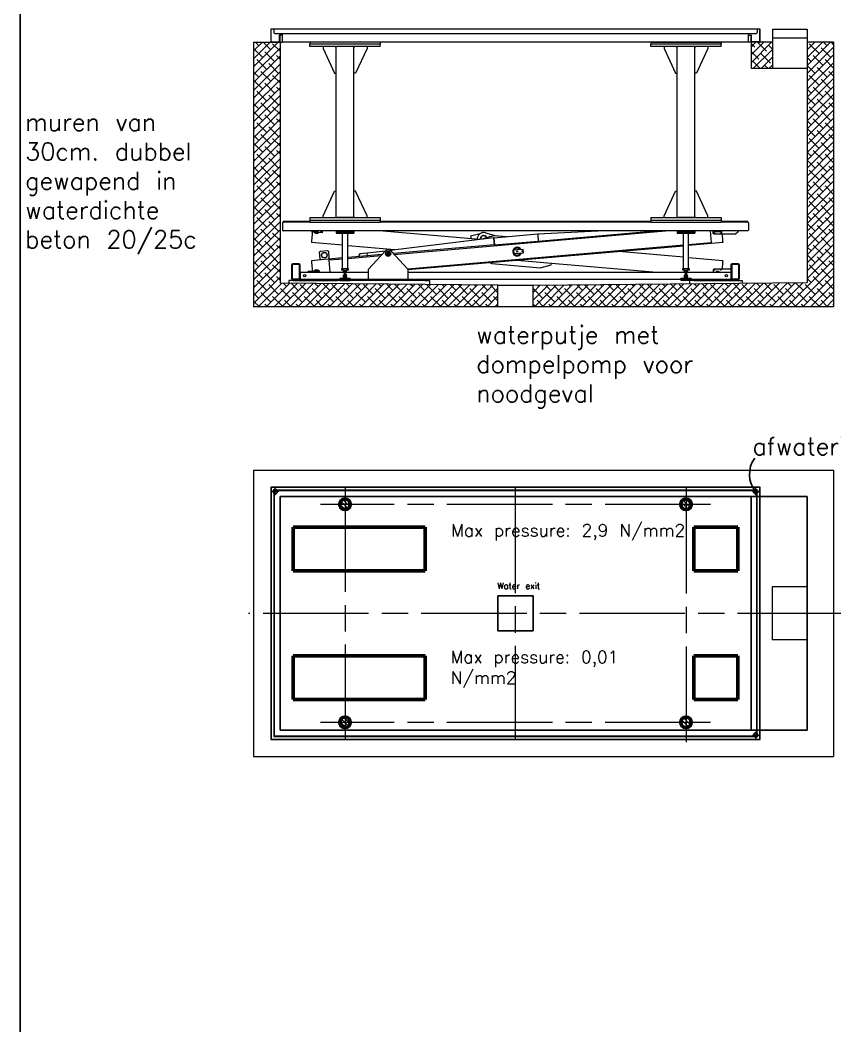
# Model space of a CAD drawing. Header units: millimetres. Extents: x 361 to 21231, y 184 to 1849.
# Drawn here: x 2467.59 to 2476.86, y 482.05 to 493.5 of the extents above; entities that cross this region are included whole.
import ezdxf

# ---------------------------------------------------------------- set-up
doc = ezdxf.new("R2010")
doc.units = ezdxf.units.MM
doc.header["$LTSCALE"] = 0.2
doc.linetypes.add('AM_ISO08W050x2', pattern=[9, 6, -0.75, 1.5, -0.75])
doc.linetypes.add('HIDDEN', pattern=[9.525, 6.35, -3.175])
for name, color, linetype in [('ADNOTACJE', 96, 'Continuous'), ('ontwerp', 7, 'Continuous'), ('Ukryte', 7, 'HIDDEN')]:
    doc.layers.add(name, color=color, linetype=linetype)
for name, color, linetype, lineweight in [('huis', 7, 'Continuous', 40), ('Nacisk 1', 5, 'Continuous', 50), ('Nacisk 2', 84, 'Continuous', 50), ('osie', 50, 'AM_ISO08W050x2', 9), ('Widoczne', 7, 'Continuous', 9)]:
    doc.layers.add(name, color=color, linetype=linetype, lineweight=lineweight)
doc.styles.get("Standard").update_dxf_attribs({"font": 'txt.shx', "height": 0.2})

msp = doc.modelspace()

# ---------------------------------------------------------------- hatches: boundary and pattern name
at = {"layer": 'Nacisk 2', "lineweight": 15}
h = msp.add_hatch(dxfattribs=at)
h.set_pattern_fill('ANSI31', color=256, scale=0.01, angle=270, style=0)
h.set_pattern_definition([(315, (2461.67651, 506.969755), (0.02245064, 0.02245064), [])])
h.paths.add_polyline_path([(2475.23, 485.506, 1), (2475.11, 485.506, 1)])
h.paths.add_polyline_path([(2475.11, 487.986, 1), (2475.23, 487.986, 1)])
h.paths.add_polyline_path([(2471.35, 487.986, 1), (2471.23, 487.986, 1)])
h.paths.add_polyline_path([(2471.35, 485.506, 1), (2471.23, 485.506, 1)])
at = {"layer": 'Widoczne'}
h = msp.add_hatch(dxfattribs=at)
h.set_pattern_fill('ANSI38', color=256, scale=0.02)
h.set_pattern_definition([(45, (2421.007355, 458.27002), (-0.04490128, 0.04490128), []), (135, (2421.007355, 458.27002), (-0.13470384, 0.04490128), [0.15875, -0.09525])])
h.paths.add_polyline_path([(2470.55, 493.243), (2470.54, 493.243), (2470.521, 493.243), (2470.442, 493.243), (2470.25, 493.243), (2470.25, 490.233), (2473.03, 490.233), (2473.03, 490.478), (2470.55, 490.503), (2470.55, 490.533)])
h.paths.add_polyline_path([(2476.85, 493.243), (2476.55, 493.243), (2476.55, 490.509), (2473.43, 490.478), (2473.43, 490.233), (2476.85, 490.233)])
at = {"layer": 'Widoczne', "ltscale": 5}
h = msp.add_hatch(dxfattribs=at)
h.set_pattern_fill('ANSI38', color=256, scale=0.02, angle=180, style=0)
h.set_pattern_definition([(225, (2417.64793, 460.969254), (0.04490128, -0.04490128), []), (315, (2417.64793, 460.969254), (0.13470384, -0.04490128), [0.15875, -0.09525])])
h.paths.add_polyline_path([(2476.153, 492.943), (2476.153, 493.243), (2475.92, 493.243, 0.000619), (2475.92, 493.243), (2475.91, 493.243), (2475.91, 492.943)])

# ---------------------------------------------------------------- linework, layer by layer
at = {"layer": 'huis', "lineweight": 25, "ltscale": 0.2}
msp.add_lwpolyline([(2557.718, 558.188), (2467.592, 558.188), (2467.592, 408.613), (2557.718, 408.613)], close=True, dxfattribs=at)
at = {"layer": 'Nacisk 1'}
for p, q in [((2470.7, 487.228), (2470.7, 487.728)), ((2470.7, 487.728), (2471.2, 487.728)), ((2471.2, 487.728), (2472.2, 487.728)), ((2472.2, 487.728), (2472.2, 487.608)), ((2475.26, 487.478), (2475.26, 487.728)), ((2475.26, 487.728), (2475.76, 487.728)), ((2475.76, 487.728), (2475.76, 487.228)), ((2472.2, 487.228), (2472.2, 487.608)), ((2475.26, 487.228), (2475.26, 487.478)), ((2470.95, 487.228), (2470.7, 487.228)), ((2470.95, 487.228), (2472.2, 487.228)), ((2475.51, 487.228), (2475.26, 487.228)), ((2475.76, 487.228), (2475.51, 487.228)), ((2470.7, 486.264), (2470.95, 486.264)), ((2470.7, 485.764), (2470.7, 486.264)), ((2470.95, 486.264), (2472.2, 486.264)), ((2472.2, 486.264), (2472.2, 485.884)), ((2475.51, 486.264), (2475.26, 486.264)), ((2475.26, 486.264), (2475.26, 486.014)), ((2475.51, 486.264), (2475.76, 486.264)), ((2475.76, 486.264), (2475.76, 485.764)), ((2475.26, 485.764), (2475.26, 486.014)), ((2472.2, 485.884), (2472.2, 485.764)), ((2471.2, 485.764), (2470.7, 485.764)), ((2471.2, 485.764), (2472.2, 485.764)), ((2475.76, 485.764), (2475.26, 485.764))]:
    msp.add_line(p, q, dxfattribs=at)
at = {"layer": 'Nacisk 2'}
for centre in [(2471.29, 487.986), (2475.17, 487.986), (2471.29, 485.506), (2475.17, 485.506)]:
    msp.add_circle(centre, 0.06, dxfattribs=at)
at = {"layer": 'ontwerp', "ltscale": 0.2}
msp.add_arc((2476.196, 488.329), 0.304, 143.1805, 220.7235, dxfattribs=at)
at = {"layer": 'osie', "ltscale": 5}
for p, q in [((2470.495, 488.09), (2470.495, 488.171)), ((2475.965, 488.09), (2475.965, 488.171)), ((2470.536, 488.131), (2470.455, 488.131)), ((2475.925, 488.131), (2476.006, 488.131)), ((2475.965, 485.401), (2475.965, 485.32)), ((2475.925, 485.361), (2476.006, 485.361))]:
    msp.add_line(p, q, dxfattribs=at)
at = {"layer": 'osie'}
for p, q in [((2471.29, 488.19), (2471.29, 485.302)), ((2473.226, 488.176), (2473.226, 485.316)), ((2475.17, 488.17), (2475.17, 485.282)), ((2471.569, 487.986), (2471.012, 487.986)), ((2475.449, 487.986), (2471.35, 487.986)), ((2476.957, 486.746), (2470.191, 486.746)), ((2471.569, 485.506), (2471.012, 485.506)), ((2475.449, 485.506), (2471.35, 485.506))]:
    msp.add_line(p, q, dxfattribs=at)
at = {"layer": 'Ukryte', "ltscale": 10}
for p, q in [((2475.91, 488.076), (2470.55, 488.076)), ((2470.55, 488.076), (2470.55, 485.416)), ((2475.91, 488.076), (2475.91, 485.416)), ((2475.91, 488.076), (2476.55, 488.076)), ((2476.55, 488.076), (2476.55, 485.416)), ((2473.03, 486.946), (2473.03, 486.546)), ((2473.03, 486.946), (2473.43, 486.946)), ((2473.43, 486.946), (2473.43, 486.546)), ((2473.03, 486.546), (2473.43, 486.546)), ((2475.91, 485.416), (2470.55, 485.416)), ((2475.91, 485.416), (2476.55, 485.416))]:
    msp.add_line(p, q, dxfattribs=at)
at = {"layer": 'Ukryte'}
for centre, radius, start, end in [((2470.495, 488.131), 0.025, 233.1301, 36.8698), ((2470.495, 488.131), 0.0225, 228.1897, 41.8102), ((2475.965, 488.131), 0.025, 143.1302, 306.8699), ((2475.965, 488.131), 0.0225, 138.1898, 311.8103), ((2475.965, 485.361), 0.025, 53.1301, 216.8698), ((2475.965, 485.361), 0.0225, 48.1897, 221.8102)]:
    msp.add_arc(centre, radius, start, end, dxfattribs=at)
at = {"layer": 'Widoczne', "ltscale": 10}
for p, q in [((2476.015, 493.393), (2470.445, 493.393)), ((2475.88, 493.243), (2475.88, 493.343)), ((2476.153, 493.293), (2476.55, 493.293)), ((2470.25, 493.243), (2470.452, 493.243)), ((2470.47, 493.248), (2470.521, 493.248)), ((2470.54, 493.243), (2470.55, 493.243)), ((2470.55, 493.243), (2470.58, 493.243)), ((2475.91, 493.243), (2475.88, 493.243)), ((2475.92, 493.243), (2475.91, 493.243)), ((2475.991, 493.248), (2475.94, 493.248)), ((2471.233, 490.533), (2471.348, 490.533)), ((2473.03, 490.233), (2473.03, 490.478)), ((2473.43, 490.233), (2473.43, 490.478)), ((2476.85, 490.233), (2470.25, 490.233))]:
    msp.add_line(p, q, dxfattribs=at)
at = {"layer": 'Widoczne'}
for p, q in [((2470.445, 493.393), (2470.445, 493.253)), ((2470.45, 493.253), (2470.45, 493.393)), ((2470.45, 493.253), (2470.45, 493.393)), ((2470.48, 493.393), (2470.48, 493.353)), ((2470.48, 493.393), (2470.48, 493.353)), ((2470.49, 493.343), (2475.97, 493.343)), ((2470.545, 493.253), (2470.545, 493.323)), ((2470.58, 493.323), (2470.545, 493.323)), ((2470.55, 493.253), (2470.55, 493.323)), ((2470.55, 493.253), (2470.55, 493.323)), ((2470.58, 493.243), (2470.58, 493.343)), ((2470.58, 493.243), (2470.58, 493.343)), ((2470.58, 493.243), (2470.58, 493.343)), ((2475.88, 493.243), (2475.88, 493.343)), ((2475.88, 493.243), (2475.88, 493.343)), ((2475.88, 493.243), (2475.88, 493.343)), ((2475.88, 493.243), (2475.88, 493.343)), ((2475.88, 493.323), (2475.915, 493.323)), ((2475.91, 493.323), (2475.91, 492.943)), ((2475.91, 493.253), (2475.91, 493.323)), ((2475.91, 493.253), (2475.91, 493.323)), ((2475.915, 493.253), (2475.915, 493.323)), ((2475.98, 493.393), (2475.98, 493.353)), ((2475.98, 493.393), (2475.98, 493.353)), ((2476.01, 493.253), (2476.01, 493.393)), ((2476.01, 493.253), (2476.01, 493.393)), ((2476.153, 493.393), (2476.153, 492.943)), ((2476.153, 493.393), (2476.55, 493.393)), ((2476.55, 493.393), (2476.55, 490.509)), ((2470.25, 493.243), (2470.25, 490.233)), ((2470.442, 493.243), (2470.58, 493.243)), ((2470.452, 493.243), (2470.47, 493.243)), ((2470.455, 493.248), (2470.47, 493.248)), ((2470.521, 493.248), (2470.54, 493.248)), ((2470.521, 493.243), (2470.58, 493.243)), ((2470.521, 493.243), (2470.54, 493.243)), ((2470.55, 493.253), (2470.55, 490.533)), ((2470.58, 493.253), (2470.58, 493.251)), ((2475.88, 493.243), (2470.58, 493.243)), ((2470.89, 493.243), (2470.89, 493.223)), ((2470.89, 493.193), (2470.89, 493.223)), ((2471.69, 493.223), (2470.89, 493.223)), ((2471.69, 493.193), (2470.89, 493.193)), ((2471.04, 493.193), (2471.04, 493.173)), ((2471.04, 493.173), (2471.17, 492.893)), ((2471.19, 493.183), (2471.18, 493.193)), ((2471.19, 491.248), (2471.19, 493.193)), ((2471.378, 493.193), (2471.202, 493.193)), ((2471.39, 493.183), (2471.4, 493.193)), ((2471.39, 491.248), (2471.39, 493.193)), ((2471.54, 493.173), (2471.41, 492.893)), ((2471.54, 493.193), (2471.54, 493.173)), ((2471.69, 493.243), (2471.69, 493.223)), ((2471.69, 493.193), (2471.69, 493.223)), ((2474.77, 493.243), (2474.77, 493.223)), ((2474.77, 493.243), (2475.57, 493.243)), ((2474.77, 493.193), (2474.77, 493.223)), ((2475.57, 493.223), (2474.77, 493.223)), ((2475.57, 493.193), (2474.77, 493.193)), ((2474.92, 493.193), (2474.92, 493.173)), ((2474.92, 493.173), (2475.05, 492.893)), ((2475.07, 493.183), (2475.06, 493.193)), ((2475.07, 491.248), (2475.07, 493.193)), ((2475.258, 493.193), (2475.082, 493.193)), ((2475.27, 493.183), (2475.28, 493.193)), ((2475.27, 491.248), (2475.27, 493.193)), ((2475.42, 493.173), (2475.29, 492.893)), ((2475.42, 493.193), (2475.42, 493.173)), ((2475.57, 493.243), (2475.57, 493.223)), ((2475.57, 493.193), (2475.57, 493.223)), ((2475.88, 493.253), (2475.88, 493.251)), ((2475.94, 493.243), (2475.88, 493.243)), ((2476.153, 493.243), (2475.88, 493.243)), ((2475.94, 493.248), (2475.92, 493.248)), ((2475.94, 493.243), (2475.92, 493.243)), ((2476.005, 493.248), (2475.991, 493.248)), ((2476.008, 493.243), (2475.991, 493.243)), ((2476.85, 493.243), (2476.55, 493.243)), ((2476.85, 493.243), (2476.85, 490.233)), ((2476.55, 492.943), (2475.91, 492.943)), ((2476.55, 492.943), (2476.55, 490.533)), ((2471.17, 492.893), (2471.19, 492.893)), ((2471.41, 492.893), (2471.39, 492.893)), ((2475.05, 492.893), (2475.07, 492.893)), ((2475.29, 492.893), (2475.27, 492.893)), ((2471.04, 491.268), (2471.17, 491.548)), ((2471.17, 491.548), (2471.19, 491.548)), ((2471.41, 491.548), (2471.39, 491.548)), ((2471.54, 491.268), (2471.41, 491.548)), ((2474.92, 491.268), (2475.05, 491.548)), ((2475.05, 491.548), (2475.07, 491.548)), ((2475.29, 491.548), (2475.27, 491.548)), ((2475.42, 491.268), (2475.29, 491.548)), ((2470.89, 491.248), (2470.89, 491.218)), ((2470.89, 491.248), (2471.69, 491.248)), ((2471.04, 491.248), (2471.04, 491.268)), ((2471.19, 491.258), (2471.18, 491.248)), ((2471.378, 491.248), (2471.202, 491.248)), ((2471.39, 491.258), (2471.4, 491.248)), ((2471.54, 491.248), (2471.54, 491.268)), ((2471.69, 491.248), (2471.69, 491.218)), ((2474.77, 491.248), (2475.57, 491.248)), ((2474.77, 491.248), (2474.77, 491.218)), ((2474.92, 491.248), (2474.92, 491.268)), ((2475.07, 491.258), (2475.06, 491.248)), ((2475.258, 491.248), (2475.082, 491.248)), ((2475.27, 491.258), (2475.28, 491.248)), ((2475.42, 491.248), (2475.42, 491.268)), ((2475.57, 491.248), (2475.57, 491.218)), ((2470.58, 491.19), (2470.58, 491.106)), ((2470.586, 491.198), (2470.584, 491.198)), ((2470.585, 491.203), (2470.585, 491.198)), ((2470.59, 491.203), (2470.585, 491.203)), ((2470.586, 491.198), (2470.59, 491.198)), ((2470.88, 491.203), (2470.59, 491.203)), ((2470.88, 491.198), (2470.59, 491.198)), ((2470.88, 491.203), (2470.88, 491.198)), ((2470.885, 491.203), (2470.88, 491.203)), ((2470.89, 491.198), (2470.88, 491.198)), ((2470.89, 491.203), (2470.885, 491.203)), ((2470.89, 491.218), (2471.69, 491.218)), ((2470.89, 491.218), (2470.89, 491.198)), ((2470.89, 491.198), (2471.69, 491.198)), ((2471.69, 491.218), (2471.69, 491.198)), ((2471.695, 491.203), (2471.69, 491.203)), ((2471.7, 491.198), (2471.69, 491.198)), ((2471.7, 491.203), (2471.695, 491.203)), ((2471.7, 491.203), (2471.7, 491.198)), ((2473.33, 491.203), (2471.7, 491.203)), ((2473.33, 491.198), (2471.7, 491.198)), ((2473.33, 491.198), (2473.33, 491.203)), ((2473.331, 491.198), (2473.33, 491.198)), ((2473.331, 491.198), (2473.331, 491.203)), ((2474.76, 491.203), (2473.331, 491.203)), ((2474.76, 491.198), (2473.331, 491.198)), ((2474.76, 491.203), (2474.76, 491.198)), ((2474.765, 491.203), (2474.76, 491.203)), ((2474.77, 491.198), (2474.76, 491.198)), ((2474.77, 491.203), (2474.765, 491.203)), ((2474.77, 491.218), (2475.57, 491.218)), ((2474.77, 491.218), (2474.77, 491.198)), ((2474.77, 491.198), (2475.57, 491.198)), ((2475.57, 491.218), (2475.57, 491.198)), ((2475.575, 491.203), (2475.57, 491.203)), ((2475.58, 491.198), (2475.57, 491.198)), ((2475.58, 491.203), (2475.575, 491.203)), ((2475.58, 491.203), (2475.58, 491.198)), ((2475.87, 491.203), (2475.58, 491.203)), ((2475.87, 491.198), (2475.58, 491.198)), ((2475.875, 491.203), (2475.87, 491.203)), ((2475.87, 491.198), (2475.875, 491.198)), ((2475.875, 491.198), (2475.875, 491.203)), ((2475.876, 491.198), (2475.875, 491.198)), ((2475.88, 491.19), (2475.88, 491.106)), ((2475.876, 491.098), (2470.584, 491.098)), ((2470.92, 491.098), (2470.91, 490.979)), ((2470.984, 491.078), (2470.985, 491.093)), ((2471.028, 491.074), (2470.984, 491.078)), ((2471.031, 491.098), (2471.028, 491.074)), ((2471.19, 491.098), (2471.19, 491.086)), ((2471.19, 491.086), (2471.19, 491.07)), ((2471.19, 491.086), (2471.39, 491.086)), ((2471.19, 491.07), (2471.39, 491.07)), ((2471.26, 490.67), (2471.26, 491.07)), ((2471.32, 490.67), (2471.32, 491.07)), ((2471.39, 491.098), (2471.39, 491.086)), ((2471.39, 491.086), (2471.39, 491.07)), ((2472.819, 490.999), (2471.677, 491.098)), ((2472.981, 491.018), (2471.804, 490.875)), ((2471.849, 490.83), (2474.935, 491.098)), ((2472.825, 491.065), (2472.716, 491.036)), ((2472.716, 491.036), (2472.724, 491.007)), ((2472.724, 491.007), (2472.723, 491.007)), ((2472.859, 491.004), (2472.86, 491.01)), ((2472.86, 491.01), (2472.987, 491.044)), ((2472.89, 491.076), (2473.009, 491.042)), ((2472.991, 490.939), (2472.982, 491.01)), ((2472.984, 491.019), (2473.482, 491.062)), ((2472.984, 491.011), (2472.991, 490.939)), ((2472.987, 491.044), (2473.133, 491.032)), ((2473.483, 491.054), (2473.489, 490.982)), ((2473.485, 491.062), (2474.168, 491.098)), ((2473.485, 491.054), (2473.489, 490.982)), ((2473.487, 491.001), (2473.488, 491.001)), ((2473.489, 490.982), (2474.82, 491.098)), ((2475.07, 491.098), (2475.07, 491.086)), ((2475.07, 491.086), (2475.07, 491.07)), ((2475.07, 491.086), (2475.27, 491.086)), ((2475.07, 491.07), (2475.27, 491.07)), ((2475.14, 490.67), (2475.14, 491.07)), ((2475.2, 490.67), (2475.2, 491.07)), ((2475.27, 491.098), (2475.27, 491.086)), ((2475.27, 491.086), (2475.27, 491.07)), ((2475.446, 491.098), (2475.458, 490.962)), ((2475.48, 491.069), (2475.48, 491.098)), ((2475.485, 491.064), (2475.48, 491.069)), ((2475.485, 491.064), (2475.485, 491.089)), ((2475.485, 491.089), (2475.575, 491.089)), ((2475.485, 491.064), (2475.49, 491.059)), ((2475.57, 491.059), (2475.49, 491.059)), ((2475.505, 491.098), (2475.505, 491.089)), ((2475.515, 491.089), (2475.514, 491.09)), ((2475.517, 491.09), (2475.543, 491.09)), ((2475.547, 491.09), (2475.543, 491.09)), ((2475.547, 491.09), (2475.545, 491.089)), ((2475.555, 491.089), (2475.555, 491.098)), ((2475.57, 491.059), (2475.575, 491.064)), ((2475.735, 491.059), (2475.57, 491.059)), ((2475.575, 491.089), (2475.575, 491.064)), ((2475.58, 491.059), (2475.587, 490.979)), ((2475.76, 491.084), (2475.735, 491.059)), ((2475.76, 491.098), (2475.76, 491.084)), ((2471.26, 490.933), (2470.908, 490.964)), ((2471.855, 490.882), (2471.32, 490.928)), ((2472.991, 490.939), (2471.84, 490.839)), ((2475.14, 490.935), (2472.005, 490.663)), ((2475.14, 490.925), (2472.005, 490.653)), ((2472.987, 490.984), (2472.985, 490.984)), ((2472.991, 490.939), (2473.489, 490.982)), ((2473.316, 490.887), (2473.207, 490.877)), ((2473.28, 490.884), (2473.214, 490.879)), ((2473.281, 490.884), (2473.28, 490.884)), ((2473.281, 490.884), (2473.281, 490.884)), ((2473.32, 490.847), (2473.316, 490.887)), ((2475.588, 490.964), (2475.2, 490.93)), ((2475.458, 490.962), (2475.2, 490.94)), ((2471, 490.857), (2471.009, 490.867)), ((2471.007, 490.777), (2471, 490.857)), ((2471.018, 490.768), (2471.007, 490.777)), ((2471.009, 490.867), (2471.089, 490.874)), ((2471.098, 490.775), (2471.018, 490.768)), ((2471.089, 490.874), (2471.1, 490.865)), ((2471.26, 490.789), (2471.098, 490.775)), ((2471.107, 490.786), (2471.098, 490.775)), ((2471.1, 490.865), (2471.107, 490.786)), ((2471.109, 490.766), (2471.26, 490.779)), ((2471.32, 490.784), (2471.7, 490.817)), ((2471.545, 490.814), (2471.32, 490.794)), ((2471.459, 490.836), (2471.445, 490.82)), ((2471.445, 490.82), (2471.446, 490.805)), ((2471.542, 490.843), (2471.459, 490.836)), ((2471.748, 490.868), (2471.542, 490.843)), ((2471.545, 490.814), (2471.543, 490.835)), ((2471.71, 490.828), (2471.545, 490.814)), ((2471.555, 490.663), (2471.748, 490.868)), ((2471.813, 490.868), (2472.005, 490.663)), ((2471.822, 490.877), (2471.821, 490.879)), ((2473.207, 490.876), (2473.206, 490.874)), ((2473.207, 490.877), (2473.21, 490.838)), ((2473.21, 490.838), (2473.32, 490.847)), ((2473.214, 490.879), (2473.212, 490.878)), ((2473.212, 490.878), (2473.212, 490.878)), ((2473.216, 490.838), (2473.217, 490.838)), ((2473.216, 490.838), (2473.216, 490.838)), ((2473.217, 490.838), (2473.283, 490.843)), ((2473.283, 490.843), (2473.284, 490.844)), ((2473.284, 490.844), (2473.285, 490.844)), ((2475.14, 490.797), (2474.405, 490.861)), ((2475.588, 490.758), (2475.2, 490.792)), ((2470.68, 490.707), (2470.68, 490.559)), ((2470.69, 490.707), (2470.69, 490.559)), ((2470.764, 490.723), (2470.696, 490.723)), ((2470.764, 490.713), (2470.696, 490.713)), ((2470.77, 490.559), (2470.77, 490.707)), ((2470.78, 490.559), (2470.78, 490.707)), ((2471.018, 490.768), (2470.908, 490.758)), ((2470.91, 490.743), (2470.92, 490.623)), ((2471.121, 490.623), (2471.109, 490.766)), ((2471.255, 490.65), (2471.255, 490.67)), ((2471.255, 490.67), (2471.265, 490.67)), ((2471.265, 490.67), (2471.265, 490.65)), ((2471.265, 490.67), (2471.315, 490.67)), ((2471.315, 490.65), (2471.315, 490.67)), ((2471.315, 490.67), (2471.325, 490.67)), ((2471.325, 490.67), (2471.325, 490.65)), ((2471.555, 490.543), (2471.555, 490.663)), ((2472.005, 490.663), (2472.005, 490.543)), ((2472.941, 490.734), (2472.959, 490.725)), ((2472.959, 490.725), (2473.51, 490.678)), ((2473.638, 490.727), (2473.248, 490.761)), ((2473.51, 490.678), (2473.637, 490.712)), ((2473.637, 490.712), (2473.638, 490.727)), ((2474.837, 490.623), (2473.638, 490.727)), ((2475.135, 490.65), (2475.135, 490.67)), ((2475.135, 490.67), (2475.145, 490.67)), ((2475.145, 490.67), (2475.145, 490.65)), ((2475.145, 490.67), (2475.195, 490.67)), ((2475.195, 490.65), (2475.195, 490.67)), ((2475.195, 490.67), (2475.205, 490.67)), ((2475.205, 490.67), (2475.205, 490.65)), ((2475.49, 490.663), (2475.48, 490.653)), ((2475.68, 490.663), (2475.49, 490.663)), ((2475.587, 490.743), (2475.58, 490.663)), ((2475.68, 490.707), (2475.68, 490.559)), ((2475.69, 490.707), (2475.69, 490.559)), ((2475.764, 490.723), (2475.696, 490.723)), ((2475.764, 490.713), (2475.696, 490.713)), ((2475.77, 490.559), (2475.77, 490.707)), ((2475.78, 490.559), (2475.78, 490.707)), ((2470.696, 490.553), (2470.764, 490.553)), ((2470.696, 490.543), (2470.764, 490.543)), ((2470.7, 490.543), (2470.7, 490.533)), ((2470.764, 490.543), (2470.78, 490.543)), ((2471.28, 490.623), (2470.78, 490.623)), ((2470.78, 490.623), (2470.78, 490.543)), ((2471.233, 490.543), (2470.78, 490.543)), ((2470.885, 490.638), (2470.912, 490.638)), ((2470.907, 490.623), (2470.885, 490.623)), ((2471.2, 490.533), (2471.2, 490.543)), ((2471.23, 490.56), (2471.23, 490.544)), ((2471.23, 490.56), (2471.35, 490.56)), ((2471.23, 490.544), (2471.35, 490.544)), ((2471.233, 490.544), (2471.233, 490.533)), ((2471.265, 490.65), (2471.255, 490.65)), ((2471.265, 490.65), (2471.315, 490.65)), ((2471.275, 490.65), (2471.273, 490.648)), ((2471.273, 490.633), (2471.273, 490.648)), ((2471.273, 490.633), (2471.275, 490.632)), ((2471.275, 490.596), (2471.273, 490.594)), ((2471.273, 490.579), (2471.273, 490.594)), ((2471.273, 490.579), (2471.275, 490.578)), ((2471.275, 490.578), (2471.273, 490.576)), ((2471.273, 490.561), (2471.273, 490.576)), ((2471.273, 490.561), (2471.275, 490.56)), ((2471.277, 490.632), (2471.275, 490.632)), ((2471.277, 490.596), (2471.275, 490.596)), ((2471.277, 490.578), (2471.275, 490.578)), ((2471.29, 490.632), (2471.277, 490.632)), ((2471.29, 490.596), (2471.277, 490.596)), ((2471.29, 490.578), (2471.277, 490.578)), ((2471.28, 490.632), (2471.28, 490.596)), ((2471.282, 490.633), (2471.282, 490.648)), ((2471.282, 490.579), (2471.282, 490.594)), ((2471.282, 490.561), (2471.282, 490.576)), ((2471.303, 490.632), (2471.29, 490.632)), ((2471.303, 490.596), (2471.29, 490.596)), ((2471.303, 490.578), (2471.29, 490.578)), ((2471.299, 490.633), (2471.299, 490.648)), ((2471.299, 490.579), (2471.299, 490.594)), ((2471.299, 490.561), (2471.299, 490.576)), ((2471.3, 490.596), (2471.3, 490.632)), ((2471.555, 490.623), (2471.3, 490.623)), ((2471.305, 490.632), (2471.303, 490.632)), ((2471.305, 490.596), (2471.303, 490.596)), ((2471.305, 490.578), (2471.303, 490.578)), ((2471.308, 490.648), (2471.305, 490.65)), ((2471.305, 490.632), (2471.308, 490.633)), ((2471.308, 490.594), (2471.305, 490.596)), ((2471.305, 490.578), (2471.308, 490.579)), ((2471.308, 490.576), (2471.305, 490.578)), ((2471.305, 490.56), (2471.308, 490.561)), ((2471.308, 490.633), (2471.308, 490.648)), ((2471.308, 490.579), (2471.308, 490.594)), ((2471.308, 490.561), (2471.308, 490.576)), ((2471.325, 490.65), (2471.315, 490.65)), ((2471.348, 490.533), (2471.348, 490.544)), ((2471.555, 490.543), (2471.348, 490.543)), ((2471.35, 490.544), (2471.35, 490.56)), ((2471.555, 490.624), (2471.544, 490.623)), ((2472.005, 490.543), (2471.555, 490.543)), ((2475.16, 490.623), (2472.005, 490.623)), ((2475.113, 490.543), (2472.005, 490.543)), ((2472.2, 490.533), (2472.2, 490.543)), ((2475.11, 490.56), (2475.11, 490.544)), ((2475.11, 490.56), (2475.23, 490.56)), ((2475.11, 490.544), (2475.23, 490.544)), ((2475.113, 490.544), (2475.113, 490.533)), ((2475.145, 490.65), (2475.135, 490.65)), ((2475.145, 490.65), (2475.195, 490.65)), ((2475.155, 490.65), (2475.153, 490.648)), ((2475.153, 490.633), (2475.153, 490.648)), ((2475.153, 490.633), (2475.155, 490.632)), ((2475.155, 490.596), (2475.153, 490.594)), ((2475.153, 490.579), (2475.153, 490.594)), ((2475.153, 490.579), (2475.155, 490.578)), ((2475.155, 490.578), (2475.153, 490.576)), ((2475.153, 490.561), (2475.153, 490.576)), ((2475.153, 490.561), (2475.155, 490.56)), ((2475.157, 490.632), (2475.155, 490.632)), ((2475.157, 490.596), (2475.155, 490.596)), ((2475.157, 490.578), (2475.155, 490.578)), ((2475.17, 490.632), (2475.157, 490.632)), ((2475.17, 490.596), (2475.157, 490.596)), ((2475.17, 490.578), (2475.157, 490.578)), ((2475.16, 490.632), (2475.16, 490.596)), ((2475.162, 490.633), (2475.162, 490.648)), ((2475.162, 490.579), (2475.162, 490.594)), ((2475.162, 490.561), (2475.162, 490.576)), ((2475.183, 490.632), (2475.17, 490.632)), ((2475.183, 490.596), (2475.17, 490.596)), ((2475.183, 490.578), (2475.17, 490.578)), ((2475.179, 490.633), (2475.179, 490.648)), ((2475.179, 490.579), (2475.179, 490.594)), ((2475.179, 490.561), (2475.179, 490.576)), ((2475.18, 490.596), (2475.18, 490.632)), ((2475.68, 490.623), (2475.18, 490.623)), ((2475.185, 490.632), (2475.183, 490.632)), ((2475.185, 490.596), (2475.183, 490.596)), ((2475.185, 490.578), (2475.183, 490.578)), ((2475.188, 490.648), (2475.185, 490.65)), ((2475.185, 490.632), (2475.188, 490.633)), ((2475.188, 490.594), (2475.185, 490.596)), ((2475.185, 490.578), (2475.188, 490.579)), ((2475.188, 490.576), (2475.185, 490.578)), ((2475.185, 490.56), (2475.188, 490.561)), ((2475.188, 490.633), (2475.188, 490.648)), ((2475.188, 490.579), (2475.188, 490.594)), ((2475.188, 490.561), (2475.188, 490.576)), ((2475.205, 490.65), (2475.195, 490.65)), ((2475.228, 490.533), (2475.228, 490.544)), ((2475.68, 490.543), (2475.228, 490.543)), ((2475.23, 490.544), (2475.23, 490.56)), ((2475.26, 490.543), (2475.26, 490.533)), ((2475.48, 490.653), (2475.48, 490.623)), ((2475.68, 490.623), (2475.68, 490.543)), ((2475.68, 490.543), (2475.696, 490.543)), ((2475.696, 490.553), (2475.764, 490.553)), ((2475.696, 490.543), (2475.764, 490.543)), ((2475.76, 490.543), (2475.76, 490.533)), ((2470.55, 490.533), (2470.55, 490.503)), ((2473.03, 490.478), (2470.55, 490.503)), ((2470.7, 490.533), (2470.65, 490.533)), ((2470.65, 490.533), (2470.65, 490.502)), ((2470.7, 490.533), (2471.2, 490.533)), ((2471.233, 490.533), (2471.2, 490.533)), ((2472.2, 490.533), (2471.348, 490.533)), ((2472.2, 490.533), (2472.25, 490.533)), ((2472.25, 490.533), (2472.25, 490.486)), ((2473.03, 490.478), (2473.43, 490.478)), ((2473.43, 490.478), (2476.55, 490.509)), ((2475.26, 490.533), (2475.113, 490.533)), ((2475.21, 490.533), (2475.21, 490.496)), ((2475.26, 490.533), (2475.76, 490.533)), ((2475.76, 490.533), (2475.81, 490.533)), ((2475.81, 490.533), (2475.81, 490.502)), ((2470.25, 488.376), (2470.25, 485.116)), ((2470.25, 488.376), (2476.85, 488.376)), ((2476.85, 488.376), (2476.85, 485.116)), ((2470.45, 488.176), (2470.445, 488.181)), ((2476.015, 488.181), (2470.445, 488.181)), ((2470.445, 488.181), (2470.445, 485.311)), ((2476.01, 488.176), (2470.45, 488.176)), ((2470.45, 488.176), (2470.45, 485.316)), ((2470.48, 488.146), (2470.48, 485.346)), ((2470.48, 488.146), (2470.485, 488.141)), ((2475.98, 488.146), (2470.48, 488.146)), ((2470.485, 488.141), (2470.485, 485.351)), ((2475.975, 488.141), (2470.485, 488.141)), ((2475.975, 488.141), (2475.98, 488.146)), ((2475.975, 485.351), (2475.975, 488.141)), ((2475.98, 485.346), (2475.98, 488.146)), ((2476.015, 488.181), (2476.01, 488.176)), ((2476.01, 485.316), (2476.01, 488.176)), ((2476.015, 485.311), (2476.015, 488.181)), ((2476.55, 487.046), (2476.15, 487.046)), ((2476.55, 487.046), (2476.55, 486.446)), ((2476.55, 486.446), (2476.15, 486.446)), ((2470.445, 485.311), (2476.015, 485.311)), ((2470.45, 485.316), (2476.01, 485.316)), ((2470.48, 485.346), (2475.98, 485.346)), ((2470.485, 485.351), (2475.975, 485.351)), ((2475.98, 485.346), (2475.975, 485.351)), ((2470.25, 485.116), (2476.85, 485.116))]:
    msp.add_line(p, q, dxfattribs=at)
at = {"layer": 'Widoczne', "ltscale": 5}
for p, q in [((2476.015, 493.243), (2476.015, 493.393)), ((2476.15, 487.046), (2476.15, 486.446))]:
    msp.add_line(p, q, dxfattribs=at)
at = {"layer": 'Widoczne', "flags": 128}
for points in [[(2472.934, 491.03), (2472.934, 491.032), (2472.934, 491.032)], [(2472.982, 491.01), (2472.982, 491.012), (2472.982, 491.014), (2472.981, 491.015), (2472.981, 491.016), (2472.981, 491.017), (2472.981, 491.018), (2472.981, 491.018), (2472.981, 491.018)], [(2472.984, 491.019), (2472.984, 491.019), (2472.984, 491.018), (2472.984, 491.017), (2472.984, 491.016), (2472.984, 491.015), (2472.984, 491.014), (2472.984, 491.012), (2472.984, 491.011)], [(2473.482, 491.062), (2473.482, 491.062), (2473.482, 491.061), (2473.482, 491.061), (2473.482, 491.06), (2473.482, 491.058), (2473.482, 491.057), (2473.482, 491.056), (2473.483, 491.054)], [(2473.485, 491.062), (2473.485, 491.062), (2473.485, 491.062), (2473.485, 491.061), (2473.485, 491.06), (2473.485, 491.059), (2473.485, 491.057), (2473.485, 491.056), (2473.485, 491.054)], [(2470.91, 490.979), (2470.91, 490.976), (2470.909, 490.974), (2470.909, 490.972), (2470.909, 490.97), (2470.909, 490.968), (2470.909, 490.967), (2470.909, 490.965), (2470.909, 490.964), (2470.909, 490.964), (2470.908, 490.964)], [(2475.587, 490.979), (2475.587, 490.976), (2475.587, 490.974), (2475.588, 490.972), (2475.588, 490.97), (2475.588, 490.968), (2475.588, 490.967), (2475.588, 490.965), (2475.588, 490.964), (2475.588, 490.964), (2475.588, 490.964)], [(2471.543, 490.835), (2471.542, 490.837), (2471.542, 490.838), (2471.542, 490.84), (2471.542, 490.841), (2471.542, 490.842), (2471.542, 490.843), (2471.542, 490.843), (2471.542, 490.843)], [(2471.781, 490.859), (2471.781, 490.859), (2471.781, 490.858), (2471.78, 490.858), (2471.78, 490.856), (2471.78, 490.855), (2471.779, 490.853), (2471.778, 490.851), (2471.778, 490.849), (2471.777, 490.847), (2471.776, 490.844), (2471.776, 490.842), (2471.775, 490.839), (2471.774, 490.836), (2471.773, 490.834), (2471.772, 490.831), (2471.772, 490.829), (2471.771, 490.827), (2471.77, 490.825), (2471.77, 490.823), (2471.769, 490.822), (2471.769, 490.82), (2471.769, 490.82), (2471.769, 490.819), (2471.769, 490.819)], [(2471.78, 490.815), (2471.78, 490.816), (2471.78, 490.816), (2471.781, 490.817), (2471.781, 490.818), (2471.781, 490.82), (2471.782, 490.821), (2471.782, 490.823), (2471.783, 490.825), (2471.784, 490.828), (2471.785, 490.83), (2471.785, 490.833), (2471.786, 490.836), (2471.787, 490.838), (2471.788, 490.841), (2471.789, 490.843), (2471.789, 490.846), (2471.79, 490.848), (2471.791, 490.85), (2471.791, 490.851), (2471.791, 490.853), (2471.792, 490.854), (2471.792, 490.855), (2471.792, 490.855), (2471.792, 490.856)], [(2471.807, 490.876), (2471.808, 490.876), (2471.81, 490.877), (2471.812, 490.877), (2471.814, 490.878), (2471.816, 490.878), (2471.818, 490.878), (2471.819, 490.879), (2471.82, 490.879), (2471.821, 490.879), (2471.821, 490.879), (2471.821, 490.879)], [(2470.908, 490.758), (2470.909, 490.758), (2470.909, 490.758), (2470.909, 490.757), (2470.909, 490.755), (2470.909, 490.754), (2470.909, 490.752), (2470.909, 490.75), (2470.909, 490.748), (2470.91, 490.746), (2470.91, 490.743)], [(2475.588, 490.758), (2475.588, 490.758), (2475.588, 490.758), (2475.588, 490.757), (2475.588, 490.755), (2475.588, 490.754), (2475.588, 490.752), (2475.588, 490.75), (2475.587, 490.748), (2475.587, 490.746), (2475.587, 490.743)], [(2470.885, 490.623), (2470.883, 490.623), (2470.883, 490.623)]]:
    msp.add_lwpolyline(points, dxfattribs=at)
at = {"layer": 'Widoczne'}
for centre, radius in [((2471.019, 491.085), 0.0045), ((2471.019, 491.085), 0.0034), ((2475.495, 491.069), 0.0045), ((2475.495, 491.069), 0.0034), ((2475.565, 491.069), 0.0045), ((2475.565, 491.069), 0.0034), ((2471.054, 490.821), 0.031), ((2471.054, 490.821), 0.03), ((2471.78, 490.837), 0.03), ((2473.248, 490.861), 0.0055), ((2473.248, 490.861), 0.00425), ((2473.308, 490.866), 0.0055), ((2473.308, 490.866), 0.00425), ((2475.495, 490.653), 0.0034), ((2475.565, 490.653), 0.0034), ((2470.83, 490.588), 0.0125), ((2475.63, 490.588), 0.0125)]:
    msp.add_circle(centre, radius, dxfattribs=at)
for centre, radius, start, end in [((2470.49, 493.353), 0.01, 180, 270), ((2470.49, 493.353), 0.01, 180, 270), ((2475.97, 493.353), 0.01, 270, 360), ((2475.97, 493.353), 0.01, 270, 360), ((2470.455, 493.253), 0.01, 180, 270.0001), ((2470.455, 493.253), 0.005, 180, 270.0001), ((2470.54, 493.253), 0.01, 270, 0), ((2470.54, 493.253), 0.01, 270.0001, 0), ((2470.54, 493.253), 0.005, 270.0001, 0), ((2475.92, 493.253), 0.01, 180, 270), ((2475.92, 493.253), 0.01, 180, 269.9999), ((2475.92, 493.253), 0.005, 180, 269.9999), ((2476.005, 493.253), 0.01, 269.9999, 0), ((2476.005, 493.253), 0.005, 269.9999, 0), ((2470.966, 491.109), 0.06, 191.0501, 216.4493), ((2470.966, 491.109), 0.04, 196.7083, 306.4493), ((2470.966, 491.109), 0.039, 197.1498, 304.7549), ((2470.966, 491.109), 0.026, 206.2512, 315.3246), ((2470.966, 491.109), 0.025, 207.3871, 332.6129), ((2470.966, 491.109), 0.024, 208.631, 331.369), ((2472.869, 491.004), 0.075, 74.033, 182.702), ((2472.869, 491.004), 0.04, 26.7502, 186.1777), ((2472.869, 491.004), 0.04, 26.7502, 175.0397), ((2472.869, 491.004), 0.04, 175.0397, 186.1777), ((2472.869, 491.004), 0.0371, 27.6756, 186.1188), ((2472.932, 491.029), 0.0034, 22.6299, 187.4495), ((2475.53, 491.109), 0.026, 206.2512, 230.2849), ((2475.53, 491.109), 0.025, 207.3871, 229.4642), ((2475.53, 491.109), 0.023, 210, 235.6988), ((2475.53, 491.109), 0.023, 304.3012, 330), ((2475.53, 491.109), 0.026, 309.7151, 333.7488), ((2475.53, 491.109), 0.025, 310.5358, 332.6129), ((2473.248, 490.861), 0.05, 28.5385, 184.9603), ((2473.248, 490.861), 0.044, 31.996, 157.9246), ((2473.248, 490.861), 0.041, 34.1567, 155.7639), ((2473.248, 490.861), 0.04, 35.7908, 154.1298), ((2473.248, 490.861), 0.039, 36.6717, 153.2489), ((2471.78, 490.837), 0.045, 43.1113, 136.8887), ((2471.78, 490.837), 0.015, 96.7033, 229.5469), ((2471.774, 490.817), 0.006, 163.1251, 343.1251), ((2471.787, 490.857), 0.006, 343.1251, 163.1251), ((2471.78, 490.837), 0.015, 276.7033, 49.5469), ((2473.248, 490.861), 0.05, 184.9603, 341.3821), ((2473.248, 490.861), 0.044, 162.512, 209.5803), ((2473.248, 490.861), 0.041, 172.2799, 197.6407), ((2473.248, 490.861), 0.044, 211.996, 337.9246), ((2473.248, 490.861), 0.041, 214.1567, 335.7639), ((2473.248, 490.861), 0.04, 215.7908, 334.1298), ((2473.248, 490.861), 0.039, 216.6717, 333.2489), ((2470.696, 490.707), 0.016, 90, 180), ((2470.696, 490.707), 0.006, 90, 180), ((2470.764, 490.707), 0.016, 0, 90), ((2470.764, 490.707), 0.006, 0, 90), ((2475.696, 490.707), 0.016, 90, 180), ((2475.696, 490.707), 0.006, 90, 180), ((2475.764, 490.707), 0.016, 0, 90), ((2475.764, 490.707), 0.006, 0, 90), ((2470.696, 490.559), 0.016, 180, 270), ((2470.696, 490.559), 0.006, 180, 270), ((2470.764, 490.559), 0.006, 270, 0), ((2470.764, 490.559), 0.016, 270, 0), ((2470.885, 490.608), 0.03, 90, 150), ((2470.966, 490.613), 0.06, 143.5507, 170.4059), ((2470.966, 490.613), 0.04, 14.4775, 165.5225), ((2470.966, 490.613), 0.039, 14.8572, 165.1428), ((2470.966, 490.613), 0.026, 22.6199, 157.3801), ((2470.966, 490.613), 0.025, 23.5782, 156.4218), ((2470.966, 490.613), 0.0233, 25.4533, 154.5467), ((2475.53, 490.613), 0.025, 23.5782, 156.4218), ((2475.53, 490.613), 0.0221, 26.8861, 153.1139), ((2475.696, 490.559), 0.016, 180, 270), ((2475.696, 490.559), 0.006, 180, 270), ((2475.764, 490.559), 0.006, 270, 0), ((2475.764, 490.559), 0.016, 270, 0), ((2470.495, 488.131), 0.0255, 36.0319, 191.3394), ((2470.495, 488.131), 0.025, 36.8698, 233.1301), ((2470.495, 488.131), 0.0229, 40.9213, 191.3394), ((2470.495, 488.131), 0.0225, 41.8102, 228.1897), ((2470.495, 488.131), 0.026, 35.2344, 135), ((2475.965, 488.131), 0.025, 306.8699, 143.1302), ((2475.965, 488.131), 0.0225, 311.8103, 138.1898), ((2475.965, 485.361), 0.025, 216.8698, 53.1301), ((2475.965, 485.361), 0.0225, 221.8102, 48.1897)]:
    msp.add_arc(centre, radius, start, end, dxfattribs=at)
for centre, start_param, end_param in [((2470.584, 491.19), 0, 1.570796), ((2475.876, 491.19), 4.712389, 6.283185), ((2470.584, 491.106), 1.570796, 3.141593), ((2475.876, 491.106), 3.141593, 4.712389)]:
    msp.add_ellipse(centre, major_axis=(0, 0.008), ratio=0.5, start_param=start_param, end_param=end_param, dxfattribs=at)
for points, knots in [([(2475.517, 491.09), (2475.517, 491.09), (2475.516, 491.09), (2475.515, 491.09), (2475.514, 491.09)], [0, 0, 0, 0, 0.524727, 1, 1, 1, 1]), ([(2471.273, 490.648), (2471.274, 490.649), (2471.275, 490.65), (2471.277, 490.65), (2471.277, 490.65)], [0, 0, 0, 0, 0.495468, 1, 1, 1, 1]), ([(2471.277, 490.632), (2471.277, 490.632), (2471.275, 490.632), (2471.274, 490.633), (2471.273, 490.633)], [0, 0, 0, 0, 0.494514, 1, 1, 1, 1]), ([(2471.273, 490.594), (2471.274, 490.595), (2471.275, 490.596), (2471.277, 490.596), (2471.277, 490.596)], [0, 0, 0, 0, 0.495468, 1, 1, 1, 1]), ([(2471.277, 490.578), (2471.277, 490.578), (2471.275, 490.578), (2471.274, 490.579), (2471.273, 490.579)], [0, 0, 0, 0, 0.494514, 1, 1, 1, 1]), ([(2471.273, 490.576), (2471.274, 490.577), (2471.275, 490.578), (2471.277, 490.578), (2471.277, 490.578)], [0, 0, 0, 0, 0.495468, 1, 1, 1, 1]), ([(2471.277, 490.56), (2471.277, 490.56), (2471.275, 490.56), (2471.274, 490.561), (2471.273, 490.561)], [0, 0, 0, 0, 0.494514, 1, 1, 1, 1]), ([(2471.277, 490.65), (2471.278, 490.65), (2471.28, 490.65), (2471.281, 490.649), (2471.282, 490.648)], [0, 0, 0, 0, 0.494517, 1, 1, 1, 1]), ([(2471.282, 490.633), (2471.281, 490.633), (2471.28, 490.632), (2471.278, 490.632), (2471.277, 490.632)], [0, 0, 0, 0, 0.495459, 1, 1, 1, 1]), ([(2471.277, 490.596), (2471.278, 490.596), (2471.28, 490.596), (2471.281, 490.595), (2471.282, 490.594)], [0, 0, 0, 0, 0.494517, 1, 1, 1, 1]), ([(2471.282, 490.579), (2471.281, 490.579), (2471.28, 490.578), (2471.278, 490.578), (2471.277, 490.578)], [0, 0, 0, 0, 0.495459, 1, 1, 1, 1]), ([(2471.277, 490.578), (2471.278, 490.578), (2471.28, 490.578), (2471.281, 490.577), (2471.282, 490.576)], [0, 0, 0, 0, 0.494517, 1, 1, 1, 1]), ([(2471.282, 490.561), (2471.281, 490.561), (2471.28, 490.56), (2471.278, 490.56), (2471.277, 490.56)], [0, 0, 0, 0, 0.495459, 1, 1, 1, 1]), ([(2471.282, 490.648), (2471.283, 490.649), (2471.286, 490.65), (2471.289, 490.65), (2471.29, 490.65)], [0, 0, 0, 0, 0.49546, 1, 1, 1, 1]), ([(2471.29, 490.632), (2471.289, 490.632), (2471.286, 490.632), (2471.283, 490.633), (2471.282, 490.633)], [0, 0, 0, 0, 0.494504, 1, 1, 1, 1]), ([(2471.282, 490.594), (2471.283, 490.595), (2471.286, 490.596), (2471.289, 490.596), (2471.29, 490.596)], [0, 0, 0, 0, 0.49546, 1, 1, 1, 1]), ([(2471.29, 490.578), (2471.289, 490.578), (2471.286, 490.578), (2471.283, 490.579), (2471.282, 490.579)], [0, 0, 0, 0, 0.494504, 1, 1, 1, 1]), ([(2471.282, 490.576), (2471.283, 490.577), (2471.286, 490.578), (2471.289, 490.578), (2471.29, 490.578)], [0, 0, 0, 0, 0.49546, 1, 1, 1, 1]), ([(2471.29, 490.56), (2471.289, 490.56), (2471.286, 490.56), (2471.283, 490.561), (2471.282, 490.561)], [0, 0, 0, 0, 0.494504, 1, 1, 1, 1]), ([(2471.29, 490.65), (2471.292, 490.65), (2471.295, 490.65), (2471.298, 490.649), (2471.299, 490.648)], [0, 0, 0, 0, 0.494511, 1, 1, 1, 1]), ([(2471.299, 490.633), (2471.298, 490.633), (2471.295, 490.632), (2471.292, 490.632), (2471.29, 490.632)], [0, 0, 0, 0, 0.495454, 1, 1, 1, 1]), ([(2471.29, 490.596), (2471.292, 490.596), (2471.295, 490.596), (2471.298, 490.595), (2471.299, 490.594)], [0, 0, 0, 0, 0.494511, 1, 1, 1, 1]), ([(2471.299, 490.579), (2471.298, 490.579), (2471.295, 490.578), (2471.292, 490.578), (2471.29, 490.578)], [0, 0, 0, 0, 0.495454, 1, 1, 1, 1]), ([(2471.29, 490.578), (2471.292, 490.578), (2471.295, 490.578), (2471.298, 490.577), (2471.299, 490.576)], [0, 0, 0, 0, 0.494511, 1, 1, 1, 1]), ([(2471.299, 490.561), (2471.298, 490.561), (2471.295, 490.56), (2471.292, 490.56), (2471.29, 490.56)], [0, 0, 0, 0, 0.495454, 1, 1, 1, 1]), ([(2471.299, 490.648), (2471.3, 490.649), (2471.301, 490.65), (2471.303, 490.65), (2471.303, 490.65)], [0, 0, 0, 0, 0.495459, 1, 1, 1, 1]), ([(2471.303, 490.632), (2471.303, 490.632), (2471.301, 490.632), (2471.3, 490.633), (2471.299, 490.633)], [0, 0, 0, 0, 0.494517, 1, 1, 1, 1]), ([(2471.299, 490.594), (2471.3, 490.595), (2471.301, 490.596), (2471.303, 490.596), (2471.303, 490.596)], [0, 0, 0, 0, 0.495459, 1, 1, 1, 1]), ([(2471.303, 490.578), (2471.303, 490.578), (2471.301, 490.578), (2471.3, 490.579), (2471.299, 490.579)], [0, 0, 0, 0, 0.4945166, 1, 1, 1, 1]), ([(2471.299, 490.576), (2471.3, 490.577), (2471.301, 490.578), (2471.303, 490.578), (2471.303, 490.578)], [0, 0, 0, 0, 0.495459, 1, 1, 1, 1]), ([(2471.303, 490.56), (2471.303, 490.56), (2471.301, 490.56), (2471.3, 490.561), (2471.299, 490.561)], [0, 0, 0, 0, 0.4945166, 1, 1, 1, 1]), ([(2471.303, 490.65), (2471.304, 490.65), (2471.306, 490.65), (2471.307, 490.649), (2471.308, 490.648)], [0, 0, 0, 0, 0.494514, 1, 1, 1, 1]), ([(2471.308, 490.633), (2471.307, 490.633), (2471.306, 490.632), (2471.304, 490.632), (2471.303, 490.632)], [0, 0, 0, 0, 0.495468, 1, 1, 1, 1]), ([(2471.303, 490.596), (2471.304, 490.596), (2471.306, 490.596), (2471.307, 490.595), (2471.308, 490.594)], [0, 0, 0, 0, 0.494514, 1, 1, 1, 1]), ([(2471.308, 490.579), (2471.307, 490.579), (2471.306, 490.578), (2471.304, 490.578), (2471.303, 490.578)], [0, 0, 0, 0, 0.495468, 1, 1, 1, 1]), ([(2471.303, 490.578), (2471.304, 490.578), (2471.306, 490.578), (2471.307, 490.577), (2471.308, 490.576)], [0, 0, 0, 0, 0.494514, 1, 1, 1, 1]), ([(2471.308, 490.561), (2471.307, 490.561), (2471.306, 490.56), (2471.304, 490.56), (2471.303, 490.56)], [0, 0, 0, 0, 0.495468, 1, 1, 1, 1]), ([(2475.153, 490.648), (2475.154, 490.649), (2475.155, 490.65), (2475.157, 490.65), (2475.157, 490.65)], [0, 0, 0, 0, 0.495468, 1, 1, 1, 1]), ([(2475.157, 490.632), (2475.157, 490.632), (2475.155, 490.632), (2475.154, 490.633), (2475.153, 490.633)], [0, 0, 0, 0, 0.494514, 1, 1, 1, 1]), ([(2475.153, 490.594), (2475.154, 490.595), (2475.155, 490.596), (2475.157, 490.596), (2475.157, 490.596)], [0, 0, 0, 0, 0.495468, 1, 1, 1, 1]), ([(2475.157, 490.578), (2475.157, 490.578), (2475.155, 490.578), (2475.154, 490.579), (2475.153, 490.579)], [0, 0, 0, 0, 0.494514, 1, 1, 1, 1]), ([(2475.153, 490.576), (2475.154, 490.577), (2475.155, 490.578), (2475.157, 490.578), (2475.157, 490.578)], [0, 0, 0, 0, 0.495468, 1, 1, 1, 1]), ([(2475.157, 490.56), (2475.157, 490.56), (2475.155, 490.56), (2475.154, 490.561), (2475.153, 490.561)], [0, 0, 0, 0, 0.494514, 1, 1, 1, 1]), ([(2475.157, 490.65), (2475.158, 490.65), (2475.16, 490.65), (2475.161, 490.649), (2475.162, 490.648)], [0, 0, 0, 0, 0.494517, 1, 1, 1, 1]), ([(2475.162, 490.633), (2475.161, 490.633), (2475.16, 490.632), (2475.158, 490.632), (2475.157, 490.632)], [0, 0, 0, 0, 0.495459, 1, 1, 1, 1]), ([(2475.157, 490.596), (2475.158, 490.596), (2475.16, 490.596), (2475.161, 490.595), (2475.162, 490.594)], [0, 0, 0, 0, 0.494517, 1, 1, 1, 1]), ([(2475.162, 490.579), (2475.161, 490.579), (2475.16, 490.578), (2475.158, 490.578), (2475.157, 490.578)], [0, 0, 0, 0, 0.495459, 1, 1, 1, 1]), ([(2475.157, 490.578), (2475.158, 490.578), (2475.16, 490.578), (2475.161, 490.577), (2475.162, 490.576)], [0, 0, 0, 0, 0.494517, 1, 1, 1, 1]), ([(2475.162, 490.561), (2475.161, 490.561), (2475.16, 490.56), (2475.158, 490.56), (2475.157, 490.56)], [0, 0, 0, 0, 0.495459, 1, 1, 1, 1]), ([(2475.162, 490.648), (2475.163, 490.649), (2475.166, 490.65), (2475.169, 490.65), (2475.17, 490.65)], [0, 0, 0, 0, 0.495454, 1, 1, 1, 1]), ([(2475.17, 490.632), (2475.169, 490.632), (2475.166, 490.632), (2475.163, 490.633), (2475.162, 490.633)], [0, 0, 0, 0, 0.494511, 1, 1, 1, 1]), ([(2475.162, 490.594), (2475.163, 490.595), (2475.166, 490.596), (2475.169, 490.596), (2475.17, 490.596)], [0, 0, 0, 0, 0.495454, 1, 1, 1, 1]), ([(2475.17, 490.578), (2475.169, 490.578), (2475.166, 490.578), (2475.163, 490.579), (2475.162, 490.579)], [0, 0, 0, 0, 0.494511, 1, 1, 1, 1]), ([(2475.162, 490.576), (2475.163, 490.577), (2475.166, 490.578), (2475.169, 490.578), (2475.17, 490.578)], [0, 0, 0, 0, 0.495454, 1, 1, 1, 1]), ([(2475.17, 490.56), (2475.169, 490.56), (2475.166, 490.56), (2475.163, 490.561), (2475.162, 490.561)], [0, 0, 0, 0, 0.494511, 1, 1, 1, 1]), ([(2475.17, 490.65), (2475.172, 490.65), (2475.175, 490.65), (2475.178, 490.649), (2475.179, 490.648)], [0, 0, 0, 0, 0.494504, 1, 1, 1, 1]), ([(2475.179, 490.633), (2475.178, 490.633), (2475.175, 490.632), (2475.172, 490.632), (2475.17, 490.632)], [0, 0, 0, 0, 0.49546, 1, 1, 1, 1]), ([(2475.17, 490.596), (2475.172, 490.596), (2475.175, 490.596), (2475.178, 490.595), (2475.179, 490.594)], [0, 0, 0, 0, 0.494504, 1, 1, 1, 1]), ([(2475.179, 490.579), (2475.178, 490.579), (2475.175, 490.578), (2475.172, 490.578), (2475.17, 490.578)], [0, 0, 0, 0, 0.49546, 1, 1, 1, 1]), ([(2475.17, 490.578), (2475.172, 490.578), (2475.175, 490.578), (2475.178, 490.577), (2475.179, 490.576)], [0, 0, 0, 0, 0.494504, 1, 1, 1, 1]), ([(2475.179, 490.561), (2475.178, 490.561), (2475.175, 490.56), (2475.172, 490.56), (2475.17, 490.56)], [0, 0, 0, 0, 0.49546, 1, 1, 1, 1]), ([(2475.179, 490.648), (2475.18, 490.649), (2475.181, 490.65), (2475.183, 490.65), (2475.183, 490.65)], [0, 0, 0, 0, 0.495459, 1, 1, 1, 1]), ([(2475.183, 490.632), (2475.183, 490.632), (2475.181, 490.632), (2475.18, 490.633), (2475.179, 490.633)], [0, 0, 0, 0, 0.494517, 1, 1, 1, 1]), ([(2475.179, 490.594), (2475.18, 490.595), (2475.181, 490.596), (2475.183, 490.596), (2475.183, 490.596)], [0, 0, 0, 0, 0.495459, 1, 1, 1, 1]), ([(2475.183, 490.578), (2475.183, 490.578), (2475.181, 490.578), (2475.18, 490.579), (2475.179, 490.579)], [0, 0, 0, 0, 0.4945166, 1, 1, 1, 1]), ([(2475.179, 490.576), (2475.18, 490.577), (2475.181, 490.578), (2475.183, 490.578), (2475.183, 490.578)], [0, 0, 0, 0, 0.495459, 1, 1, 1, 1]), ([(2475.183, 490.56), (2475.183, 490.56), (2475.181, 490.56), (2475.18, 490.561), (2475.179, 490.561)], [0, 0, 0, 0, 0.4945166, 1, 1, 1, 1]), ([(2475.183, 490.65), (2475.184, 490.65), (2475.186, 490.65), (2475.187, 490.649), (2475.188, 490.648)], [0, 0, 0, 0, 0.494514, 1, 1, 1, 1]), ([(2475.188, 490.633), (2475.187, 490.633), (2475.186, 490.632), (2475.184, 490.632), (2475.183, 490.632)], [0, 0, 0, 0, 0.495468, 1, 1, 1, 1]), ([(2475.183, 490.596), (2475.184, 490.596), (2475.186, 490.596), (2475.187, 490.595), (2475.188, 490.594)], [0, 0, 0, 0, 0.494514, 1, 1, 1, 1]), ([(2475.188, 490.579), (2475.187, 490.579), (2475.186, 490.578), (2475.184, 490.578), (2475.183, 490.578)], [0, 0, 0, 0, 0.495468, 1, 1, 1, 1]), ([(2475.183, 490.578), (2475.184, 490.578), (2475.186, 490.578), (2475.187, 490.577), (2475.188, 490.576)], [0, 0, 0, 0, 0.494514, 1, 1, 1, 1]), ([(2475.188, 490.561), (2475.187, 490.561), (2475.186, 490.56), (2475.184, 490.56), (2475.183, 490.56)], [0, 0, 0, 0, 0.495468, 1, 1, 1, 1])]:
    msp.add_open_spline(points, degree=3, knots=knots, dxfattribs=at)

# ---------------------------------------------------------------- texts
at = {"layer": 'ADNOTACJE', "ltscale": 10, "insert": (2473.022, 487.093), "char_height": 0.07, "width": 0.74841, "attachment_point": 1}
msp.add_mtext('{Water exit}', dxfattribs=at)
at = {"layer": 'Nacisk 1', "insert": (2472.491, 486.32), "char_height": 0.14111, "width": 2.55958, "attachment_point": 1}
msp.add_mtext('{Max pressure: 0,01 N/mm2}', dxfattribs=at)
at = {"layer": 'Nacisk 2', "insert": (2472.497, 487.761), "char_height": 0.14111, "width": 2.55958, "attachment_point": 1}
msp.add_mtext('{Max pressure: 2,9 N/mm2}', dxfattribs=at)
at = {"layer": 'ontwerp', "ltscale": 0.2, "char_height": 0.2, "attachment_point": 1}
for s, width, insert in [('muren van \\P30cm. dubbel \\Pgewapend in \\Pwaterdichte \\Pbeton 20/25c', 4.53237, (2467.651, 492.434)), ('waterputje met dompelpomp voor noodgeval', 4.27384, (2472.784, 490.015)), ('afwatering', 0.54963, (2475.926, 488.746))]:
    msp.add_mtext_dynamic_manual_height_columns(s, width=width, gutter_width=1, heights=[0], dxfattribs=dict(at, insert=insert))

doc.saveas('drawing.dxf')
